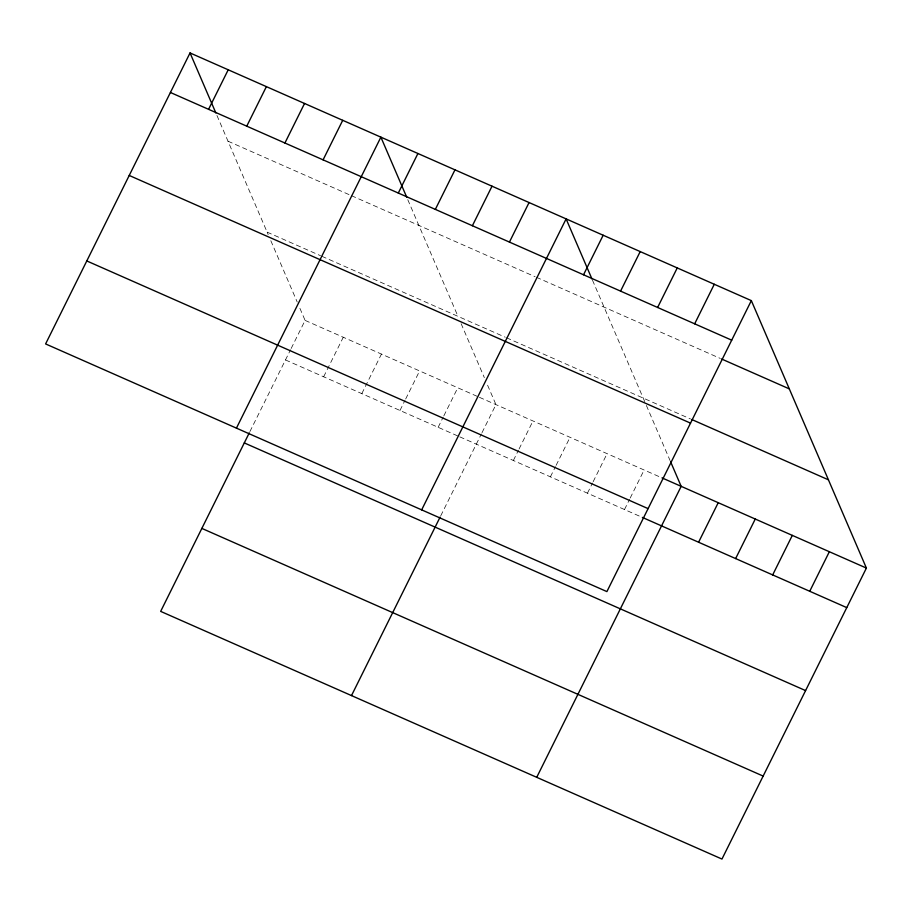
<?xml version="1.0" encoding="UTF-8"?>
<svg xmlns="http://www.w3.org/2000/svg" width="912" height="912" viewBox="0 0 912 912"><rect width="100%" height="100%" fill="white"/><g stroke="black" fill="none" stroke-linecap="round" stroke-linejoin="round"><path stroke-width="0.68" stroke-dasharray="4.56 3.42" d="M249.899 431.604L290.54 349.741M291.179 348.464L305.098 320.397L299.307 306.911M323.646 376.781L343.277 337.246M361.813 393.619L381.444 354.084M399.98 410.468L405.042 400.265M405.68 398.989L419.611 370.922M438.148 427.306L443.209 417.103M443.848 415.826L457.778 387.771M440.747 515.804L481.376 433.941M482.015 432.664L495.946 404.609L486.449 382.55M513.365 460.492L518.426 450.289M519.065 449.012L532.984 420.956M550.403 476.839L555.476 466.636M556.103 465.359L570.034 437.304M587.453 493.187L592.515 482.984M593.153 481.707L607.084 453.652M624.503 509.534L629.565 499.331M630.192 498.055L644.123 469.999M228.011 141.2L350.151 195.1M351.428 195.658L535.105 276.712M536.381 277.271L720.332 358.439M267.136 232.138L320.568 255.713M321.845 256.283L505.237 337.201M506.513 337.771L690.464 418.939M305.098 320.397L478.127 396.754M479.404 397.313L660.733 477.329M285.479 359.944L458.508 436.289M459.773 436.848L642.379 517.423M592.481 280.178L645.844 404.21M646.369 405.441L670.092 460.606M407.778 199.671L457.972 316.35M461.141 323.703L484.34 377.636M216.942 115.459L268.185 234.589M270.83 240.722L297.198 302.009"/><path stroke-width="1.37" d="M190.038 52.942L45.6 343.927L606.902 591.603L751.34 300.618L190.038 52.942L215.882 113.008M208.586 109.326L228.217 69.791M246.753 126.164L266.384 86.629M284.92 143.013L304.551 103.466M323.087 159.851L342.718 120.316M236.436 428.138L380.885 137.153L406.729 197.22M249.284 432.858L160.66 611.382L721.962 859.058L866.4 568.073L751.34 300.618M398.305 193.036L417.924 153.501M435.343 209.384L454.974 169.849M472.393 225.731L492.024 186.196M509.443 242.079L529.063 202.544M421.663 509.865L566.113 218.891L591.956 278.958M351.496 695.594L440.12 517.07M583.532 274.774L603.163 235.239M620.57 291.122L640.201 251.587M657.62 307.469L677.251 267.923M694.67 323.817L714.29 284.27M536.723 777.32L681.173 486.347L670.628 461.825M698.592 542.23L718.223 502.694M735.631 558.577L755.261 519.042M772.681 574.925L792.311 535.378M809.731 591.272L829.35 551.726M170.419 92.488L731.709 340.165M721.609 359.009L789.313 388.877M691.741 419.497L828.427 479.815M129.23 175.457L690.521 423.134M662.009 477.888L866.4 568.073M86.788 260.946L648.09 508.622M642.379 517.423L846.769 607.62M244.291 442.913L805.581 690.589M201.848 528.401L763.15 776.078"/></g></svg>
